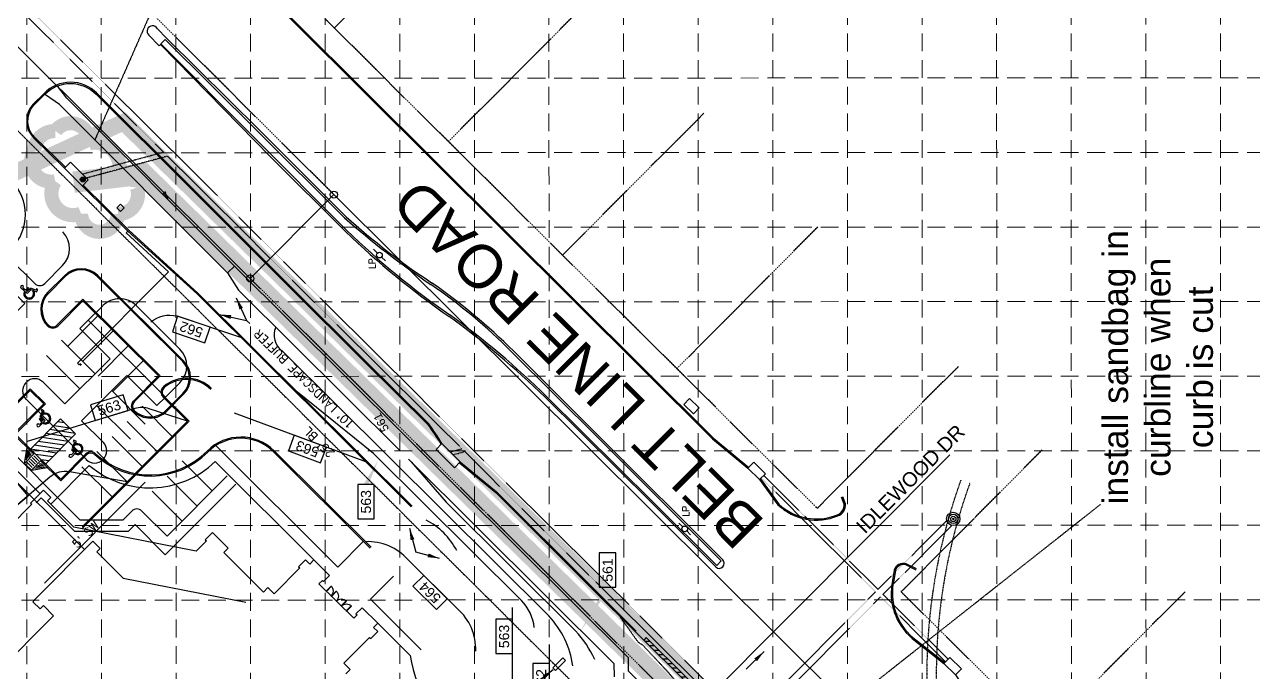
# Model space of a CAD drawing. Extents: x 4104 to 5368, y 3888 to 5908.
# Drawn here: x 4420 to 4938, y 5246 to 5519 of the extents above; entities that cross this region are included whole.
import ezdxf
from ezdxf.enums import TextEntityAlignment as Align

# ---------------------------------------------------------------- set-up
doc = ezdxf.new("R2010")
doc.units = 0
doc.header["$LTSCALE"] = 0.4
doc.header["$MEASUREMENT"] = 0
for name, pattern in [('DASHED', [0.75, 0.5, -0.25]), ('HIDDEN', [0.375, 0.25, -0.125]), ('LGDASH', [1.75, 1.5, -0.25]), ('PHANTOM', [2.5, 1.25, -0.25, 0.25, -0.25, 0.25, -0.25])]:
    doc.linetypes.add(name, pattern=pattern)
doc.layers.get('0').update_dxf_attribs({"linetype": 'CONTINUOUS'})
for name, color, linetype in [('00CON', 2, 'CONTINUOUS'), ('0CON', 7, 'CONTINUOUS'), ('ADJOINERS', 7, 'PHANTOM'), ('BLDG', 3, 'CONTINUOUS'), ('BLINE', 5, 'LGDASH'), ('BORDER', 4, 'CONTINUOUS'), ('BOUNDARY', 1, 'CONTINUOUS'), ('DOOR', 2, 'CONTINUOUS'), ('EC', 35, 'DASHED'), ('ECURB', 5, 'CONTINUOUS'), ('ESEW', 7, 'CONTINUOUS'), ('ESTRM', 7, 'HIDDEN'), ('ESW', 2, 'CONTINUOUS'), ('EUTIL', 2, 'CONTINUOUS'), ('FIGURE', 7, 'CONTINUOUS'), ('FLOW', 7, 'CONTINUOUS'), ('FREEZE', 7, 'CONTINUOUS'), ('GRID', 254, 'HIDDEN'), ('HC', 2, 'CONTINUOUS'), ('LABELS_MISC.', 140, 'CONTINUOUS'), ('LANDSCAPE', 7, 'CONTINUOUS'), ('LEGEND', 7, 'CONTINUOUS'), ('LIMITS OF DISTURBANCE', 1, 'HIDDEN'), ('PC', 35, 'CONTINUOUS'), ('PCURB', 6, 'CONTINUOUS'), ('PHASE2', 5, 'CONTINUOUS'), ('PROW', 6, 'PHANTOM'), ('PSW', 7, 'CONTINUOUS'), ('SAWCUT', 2, 'CONTINUOUS'), ('SIGN', 7, 'CONTINUOUS'), ('SILT FENCE', 200, 'CONTINUOUS'), ('STNAME', 1, 'CONTINUOUS'), ('STRIPE', 2, 'CONTINUOUS')]:
    doc.layers.add(name, color=color, linetype=linetype)
doc.styles.get("Standard").update_dxf_attribs({"font": 'ARIAL.TTF'})
doc.styles.add('TEXT100', font='simplex.shx', dxfattribs={"height": 1.76})
doc.styles.add('TEXT80', font='simplex.shx', dxfattribs={"height": 1.4})
doc.dimstyles.get("Standard").update_dxf_attribs({"dimtxt": 0.18, "dimasz": 0.18, "dimexe": 0.18, "dimexo": 0.0625, "dimgap": 0.09, "dimtad": 0, "dimtih": 1, "dimtoh": 1, "dimdec": 4, "dimzin": 0, "dimdsep": 46, "dimtxsty": 'Standard', "dimcen": 0.09, "dimadec": 0, "dimazin": 0, "dimtfac": 1, "dimtdec": 4, "dimtofl": 0, "dimtmove": 0, "dimatfit": 3, "dimfxl": 0, "dimtolj": 1, "dimtzin": 0, "dimarcsym": 0})

# ---------------------------------------------------------------- blocks, each defined once
blk = doc.blocks.new('HC')
for p, q in [((-1.64, 0.11), (-1.7, 0.95)), ((-1.42, 4.6), (-0.94, -1.46)), ((-0.21, 1.07), (-0.38, 3.48)), ((2.55, 1.07), (-0.21, 1.07)), ((-0.17, 0.27), (2.54, 0.23)), ((-0.04, -0.54), (-0.17, 0.27)), ((2.54, 0.23), (2.55, 1.07)), ((-0.94, -1.46), (2.96, -1.46)), ((3.64, -0.52), (-0.04, -0.54)), ((2.96, -1.46), (4.63, -5.46)), ((3.08, -3.16), (3.58, -4.29)), ((5.13, -4.25), (3.64, -0.52)), ((4.63, -5.46), (6.54, -4.73)), ((6.23, -3.87), (5.13, -4.25)), ((6.54, -4.73), (6.23, -3.87))]:
    blk.add_line(p, q)
for centre, radius, start, end in [((-0.01, -2.54), 3.93, 116.66778, 333.56478), ((0.05, -2.57), 3.14, 121.86466, 347.72696), ((-0.33, 4.55), 1.04, 267.3924, 175.60452)]:
    blk.add_arc(centre, radius, start, end)
blk = doc.blocks.new('pdss02')
at = {"color": 0, "linetype": 'ByBlock'}
for p, q in [((0, 0.5), (0, 0)), ((0, 0), (0.03, 0)), ((0.03, 0.499), (0.03, 0)), ((0.97, 0.499), (0.97, 0)), ((0.97, 0), (1, 0)), ((1, 0.5), (1, 0))]:
    blk.add_line(p, q, dxfattribs=at)
for centre, start, end in [((0, 0), 0, 90), ((1, 0), 90, 180)]:
    blk.add_arc(centre, 0.5, start, end, dxfattribs=at)
blk = doc.blocks.new('pdss01')
at = {"color": 0, "linetype": 'ByBlock'}
for p, q in [((0, 0), (0, 1)), ((0, 0), (0.06, 0)), ((0.06, 0), (0.06, 1))]:
    blk.add_line(p, q, dxfattribs=at)
blk.add_arc((0, 0), 1, 0, 90, dxfattribs=at)

msp = doc.modelspace()

# ---------------------------------------------------------------- hatches: boundary and pattern name
at = {"layer": 'SAWCUT'}
h = msp.add_hatch(dxfattribs=at)
h.set_pattern_fill('ANSI31', color=3, scale=15, angle=45, style=0)
h.set_pattern_definition([(180.0128, (4202.441, 5723.6392), (0.0004185, -1.875), [])])
h.paths.add_polyline_path([(4681.1, 5259.22), (4730.78, 5209.91), (4731.84, 5210.97), (4682.16, 5260.29)])

# ---------------------------------------------------------------- linework, layer by layer
for p, q in [((4427.22, 5355.77), (4426.14, 5353.68)), ((4426.89, 5356.58), (4426.63, 5356.11)), ((4426.63, 5356.11), (4427.22, 5355.77)), ((4426.82, 5353.74), (4427.95, 5356.01)), ((4427.95, 5356.01), (4426.89, 5356.58)), ((4427.53, 5354.45), (4427.83, 5355.1)), ((4425.82, 5349.47), (4428.31, 5352.01)), ((4426.23, 5352.9), (4425.85, 5352.59)), ((4425.85, 5352.59), (4426.91, 5351.36)), ((4426.91, 5351.36), (4425.92, 5350.36)), ((4426.14, 5353.68), (4427.57, 5352.06)), ((4427.26, 5351.69), (4426.23, 5352.9)), ((4428.31, 5352.01), (4426.82, 5353.74)), ((4427.57, 5352.06), (4427.26, 5351.69)), ((4427.89, 5351.1), (4427.54, 5350.75)), ((4440.5, 5343.65), (4440.24, 5343.18)), ((4441.56, 5343.08), (4440.5, 5343.65)), ((4439.43, 5336.54), (4441.93, 5339.08)), ((4439.84, 5339.97), (4439.46, 5339.66)), ((4439.46, 5339.66), (4440.53, 5338.43)), ((4440.53, 5338.43), (4439.53, 5337.43)), ((4440.83, 5342.84), (4439.75, 5340.75)), ((4439.75, 5340.75), (4441.18, 5339.13)), ((4440.87, 5338.76), (4439.84, 5339.97)), ((4440.24, 5343.18), (4440.83, 5342.84)), ((4440.43, 5340.81), (4441.56, 5343.08)), ((4441.93, 5339.08), (4440.43, 5340.81)), ((4441.18, 5339.13), (4440.87, 5338.76)), ((4441.14, 5341.51), (4441.44, 5342.17)), ((4441.5, 5338.17), (4441.15, 5337.82))]:
    msp.add_line(p, q)
for centre, radius, start, end in [((4428.42, 5352.88), 1.84, 252.8117, 118.674), ((4428.43, 5352.84), 2.3, 247.6148, 104.5118), ((4425.42, 5349.98), 0.608, 38.3395, 306.5516), ((4442.04, 5339.95), 1.84, 252.8117, 118.674), ((4442.04, 5339.91), 2.3, 247.6148, 104.5118), ((4439.03, 5337.05), 0.608, 38.3395, 306.5516)]:
    msp.add_arc(centre, radius, start, end)
at = {"layer": '00CON', "color": 7}
for centre, radius in [((4444.27, 5453.81), 0.738), ((4444.27, 5453.81), 0.422), ((4444.27, 5453.81), 0.105), ((4811.76, 5310.42), 1.97), ((4811.76, 5310.42), 1.12)]:
    msp.add_circle(centre, radius, dxfattribs=at)
at = {"layer": '00CON'}
msp.add_circle((4811.76, 5310.42), 0.281, dxfattribs=at)
at = {"layer": '0CON'}
msp.add_circle((4444.27, 5453.81), 1.05, dxfattribs=at)
at = {"layer": '0CON', "color": 7}
msp.add_circle((4811.76, 5310.42), 2.81, dxfattribs=at)
at = {"layer": 'ADJOINERS', "color": 253}
for p, q in [((4239.12, 5828.28), (4585.57, 5482.82)), ((4202.42, 5794.27), (4550.26, 5447.41)), ((4550.42, 5517.78), (4610.04, 5577.72)), ((4598.62, 5469.83), (4658.25, 5529.76)), ((4585.57, 5482.82), (4754.31, 5314.94)), ((4646.83, 5421.87), (4706.45, 5481.8)), ((4695.04, 5373.91), (4754.66, 5433.84)), ((4754.31, 5314.94), (4813.94, 5374.87)), ((4789.76, 5279.68), (4849.38, 5339.61)), ((4789.76, 5279.68), (5154.38, 4916.95)), ((4850.02, 5219.73), (4909.64, 5279.66))]:
    msp.add_line(p, q, dxfattribs=at)
at = {"layer": 'BLDG', "color": 7}
msp.add_line((4384.15, 5362.91), (4426.22, 5321.07), dxfattribs=at)
msp.add_lwpolyline([(4555.28, 5244.97), (4557.13, 5246.83), (4554.53, 5249.42), (4565.37, 5260.31), (4565.84, 5259.84), (4568.78, 5262.8), (4567.01, 5264.56), (4568.77, 5266.33), (4562.16, 5272.92), (4559.57, 5270.32), (4560.04, 5269.85), (4558.63, 5268.43), (4543.98, 5283), (4545.39, 5284.42), (4545.86, 5283.95), (4548.45, 5286.55), (4541.83, 5293.13), (4540.07, 5291.36), (4538.3, 5293.13), (4535.36, 5290.17), (4535.83, 5289.7), (4524.99, 5278.8), (4522.39, 5281.39), (4520.54, 5279.53), (4503.76, 5296.22), (4505.61, 5298.08), (4499, 5304.66), (4495.97, 5301.62), (4496.44, 5301.15), (4492.14, 5296.82), (4440.44, 5306.97), (4429.31, 5318.04), (4430.72, 5319.45), (4427.65, 5322.51), (4422.24, 5317.07), (4422.72, 5316.6), (4404.14, 5297.94)], dxfattribs=at)
at = {"layer": 'BLINE', "color": 252}
msp.add_line((4202.45, 5687.63), (4947, 4946.93), dxfattribs=at)
at = {"layer": 'BORDER', "color": 7}
for p, q in [((4381.69, 5360.43), (4445.02, 5297.43)), ((4424.56, 5276.87), (4448.54, 5300.97)), ((4448.54, 5300.97), (4451.62, 5297.91)), ((4451.62, 5297.91), (4450.21, 5296.5)), ((4450.21, 5296.5), (4461.33, 5285.43)), ((4461.33, 5285.43), (4513.03, 5275.28)), ((4423.15, 5275.45), (4424.56, 5276.87)), ((4426.23, 5272.39), (4423.15, 5275.45)), ((4427.64, 5273.81), (4426.23, 5272.39)), ((4431.94, 5269.53), (4427.64, 5273.81)), ((4389.55, 5226.93), (4431.94, 5269.53))]:
    msp.add_line(p, q, dxfattribs=at)
at = {"layer": 'BOUNDARY', "color": 7}
for p, q in [((4202.44, 5723.64), (4514.96, 5412.01)), ((4514.96, 5412.01), (4550.26, 5447.41)), ((4550.26, 5447.41), (5000, 5000))]:
    msp.add_line(p, q, dxfattribs=at)
for centre in [(4550.26, 5447.41), (4514.96, 5412.01)]:
    msp.add_circle(centre, 1.5, dxfattribs=at)
at = {"layer": 'EC', "color": 35, "elevation": 562}
msp.add_lwpolyline([(4478.04, 5448.07), (4480.16, 5445.82), (4478.88, 5448.94)], dxfattribs=at)
at = {"layer": 'EC', "color": 35, "elevation": 560, "flags": 128}
msp.add_lwpolyline([(4671.1, 5269.02), (4678.64, 5258.46), (4678.76, 5258.32), (4680.58, 5257.2), (4690.84, 5246.24), (4714.96, 5218.29), (4721.54, 5211.47), (4723.99, 5209.17), (4727.27, 5197.81), (4729.83, 5191.97), (4740.34, 5183.49), (4742.17, 5181.21), (4743.93, 5179.57), (4749.69, 5175.49), (4754.34, 5172.19), (4756.91, 5170.43)], dxfattribs=at)
at = {"layer": 'ECURB', "color": 7}
for p, q in [((4476.53, 5510.3), (4472.1, 5514.81)), ((4475.75, 5517.5), (4479.61, 5513.58)), ((4477.05, 5510.87), (4476.53, 5510.3)), ((4476.53, 5510.3), (4476.53, 5510.3)), ((4523.67, 5463.29), (4477.05, 5510.87)), ((4555.76, 5432.25), (4477.17, 5511.19)), ((4479.07, 5513.01), (4518.07, 5474.24)), ((4479.61, 5513.58), (4518.83, 5474.63)), ((4423.13, 5485.45), (4427.9, 5490.21)), ((4450.21, 5490.25), (4489.72, 5450.87)), ((4518.07, 5474.24), (4554.76, 5437.55)), ((4518.83, 5474.63), (4555.45, 5438.1)), ((4423.92, 5470.95), (4423.92, 5470.95)), ((4423.92, 5470.95), (4435.99, 5459.2)), ((4423.92, 5470.95), (4423.92, 5470.95)), ((4423.92, 5470.95), (4423.92, 5470.95)), ((4555.22, 5431.78), (4523.67, 5463.29)), ((4435.99, 5459.2), (4463.31, 5432.03)), ((4444.46, 5451.48), (4463.65, 5432.4)), ((4489.72, 5450.87), (4531.91, 5408.63)), ((4531.91, 5408.63), (4563.73, 5376.93)), ((4591.25, 5409.4), (4591.25, 5409.4)), ((4591.54, 5410.2), (4591.54, 5410.2)), ((4598.89, 5395.92), (4598.89, 5395.92)), ((4599.26, 5396.63), (4599.26, 5396.63)), ((4625.31, 5381.05), (4662.01, 5344.48)), ((4626.04, 5381.42), (4662.55, 5344.93)), ((4563.73, 5376.93), (4590.31, 5350.59)), ((4684.61, 5317.02), (4639.46, 5361.79)), ((4685.1, 5317.49), (4640.02, 5362.16)), ((4662.01, 5344.48), (4713.8, 5292.72)), ((4662.55, 5344.93), (4714.41, 5293.15)), ((4595.84, 5342.31), (4596.31, 5341.82)), ((4596.31, 5341.82), (4603.67, 5334.44)), ((4603.67, 5334.44), (4618.93, 5321.89)), ((4618.93, 5321.89), (4658.5, 5282.42)), ((4711.45, 5290.11), (4684.61, 5317.02)), ((4711.94, 5290.7), (4685.1, 5317.49)), ((4711.94, 5290.7), (4711.94, 5290.7)), ((4658.5, 5282.42), (4677.92, 5263.06))]:
    msp.add_line(p, q, dxfattribs=at)
for points in [[(4504.44, 5549.21), (4710.17, 5344.19), (4725.05, 5331.84), (4729.97, 5327.06), (4737.75, 5316.33, 0.294814), (4763.01, 5311.7, 0.348828), (4766.2, 5316.78), (4765.1, 5319.79)], [(4730.32, 5327.41), (4730.35, 5327.39), (4738.13, 5316.67), (4738.13, 5316.67, 0.294421), (4762.83, 5312.16), (4762.83, 5312.16), (4762.83, 5312.16, 0.345868), (4765.71, 5316.67), (4765.71, 5316.67), (4764.63, 5319.62)], [(4796.3, 5289.28), (4791.94, 5291.43, 0.437028), (4786.82, 5288.72), (4786.13, 5284.46, 0.279051), (4794.41, 5259.95), (4807.83, 5249.33), (4812.7, 5244.56), (4817.77, 5236.75)], [(4796.07, 5288.83), (4791.75, 5290.97, 0.432462), (4787.31, 5288.61), (4787.31, 5288.61), (4786.62, 5284.37), (4786.62, 5284.37, 0.279119), (4794.72, 5260.34), (4794.72, 5260.34), (4808.16, 5249.71), (4808.18, 5249.69)]]:
    msp.add_lwpolyline(points, format="xyb", dxfattribs=at)
for points in [[(4504.79, 5549.56), (4710.5, 5344.56), (4725.38, 5332.21), (4725.42, 5332.17)], [(4697.97, 5358.74), (4700.4, 5361.29), (4704.42, 5357.38), (4702.07, 5354.86), (4697.97, 5358.74)]]:
    msp.add_lwpolyline(points, dxfattribs=at)
at = {"layer": 'ECURB', "color": 7, "flags": 128}
msp.add_lwpolyline([(4479.08, 5512.99), (4477.17, 5511.19)], dxfattribs=at)
for points in [[(4424.26, 5471.32, -0.408876), (4423.49, 5485.11), (4428.26, 5489.86, -0.417877), (4449.85, 5489.89), (4489.37, 5450.52), (4531.56, 5408.27), (4563.38, 5376.58), (4589.93, 5350.26, -0.022969), (4595.44, 5342), (4595.5, 5341.94)], [(4424.27, 5471.31), (4436.34, 5459.55), (4436.89, 5459.01, -0.230625)], [(4603.21, 5334.19), (4603.33, 5334.07), (4618.59, 5321.52), (4658.14, 5282.07), (4699.81, 5240.54), (4734.02, 5206.7, -0.060248), (4739.17, 5198.59), (4739.23, 5198.53)]]:
    msp.add_lwpolyline(points, format="xyb", dxfattribs=at)
at = {"layer": 'ECURB', "color": 5, "flags": 128}
for points in [[(4436.54, 5458.66), (4439.04, 5461.19), (4446.55, 5453.69), (4444.12, 5451.12)], [(4595.84, 5342.31), (4593.42, 5339.74), (4601.13, 5331.97), (4603.56, 5334.56)]]:
    msp.add_lwpolyline(points, dxfattribs=at)
at = {"layer": 'ECURB', "color": 7}
msp.add_lwpolyline([(4461.68, 5441.88), (4460.15, 5443.4), (4458.63, 5441.87), (4460.16, 5440.35)], close=True, dxfattribs=at)
at = {"layer": 'ECURB', "color": 5}
for points in [[(4729.97, 5327.06), (4732.46, 5329.52), (4727.52, 5334.36), (4725.09, 5331.84)], [(4812.7, 5244.56), (4815.19, 5247.02), (4810.26, 5251.85), (4807.83, 5249.33)]]:
    msp.add_lwpolyline(points, dxfattribs=at)
at = {"layer": 'ECURB', "color": 7}
for centre, radius, start, end in [((4473.71, 5516.46), 2.29, 26.9011, 225.7536), ((4439.07, 5479.21), 15.68, 44.7472, 135.4481), ((4430.9, 5478.6), 10.35, 138.6163, 227.6636), ((4797.77, 5714.89), 368.74, 228.7747, 235.9395), ((4756.69, 5661.11), 300.39, 227.9367, 236.6461), ((4795.63, 5680.77), 345.4, 226.016, 235.3523), ((4808.97, 5696.26), 366.52, 226.1868, 235.0286), ((4454.68, 5210.69), 241.12, 44.9555, 55.5005), ((4438.9, 5192.09), 266.21, 45.3336, 55.0148), ((4380.99, 5095.74), 370.94, 45.8274, 54.0238), ((4392.05, 5110.16), 353.55, 45.462, 54.1211), ((4502.83, 5286.17), 108.64, 31.1114, 36.3658), ((4712.92, 5291.64), 2.12, 226.1282, 45.329)]:
    msp.add_arc(centre, radius, start, end, dxfattribs=at)
at = {"layer": 'ESEW', "color": 7}
msp.add_line((4810.27, 5337.55), (4697.9, 5224.6), dxfattribs=at)
at = {"layer": 'ESTRM', "color": 5}
for p, q in [((4410.43, 5532.92), (4478.41, 5465.29)), ((4415.28, 5532.32), (4724.44, 5224.76)), ((4478.41, 5465.29), (4444.21, 5456.03)), ((4480.05, 5463.66), (4445.84, 5454.4)), ((4480.05, 5463.66), (4604.28, 5340.07)), ((4599.38, 5338.74), (4604.28, 5340.07)), ((4600.6, 5337.52), (4605.51, 5338.85)), ((4605.51, 5338.85), (4722.32, 5222.64)), ((4780.02, 5280.63), (4731.74, 5328.82)), ((4778.96, 5279.57), (4730.68, 5327.76)), ((4780.02, 5280.63), (4809.02, 5309.79)), ((4782.14, 5278.51), (4811.15, 5307.67)), ((4715.99, 5212.01), (4781.08, 5277.45)), ((4724.44, 5224.76), (4778.96, 5279.57)), ((4808.52, 5250.06), (4781.08, 5277.45)), ((4809.58, 5251.12), (4782.14, 5278.51))]:
    msp.add_line(p, q, dxfattribs=at)
for radius, end in [(241.93, 185.683), (237.93, 225.1587)]:
    msp.add_arc((5042.51, 5244.66), radius, 160.1561, end, dxfattribs=at)
at = {"layer": 'ESW', "color": 7, "linetype": 'DASHED'}
msp.add_line((4508.55, 5605.43), (4449.44, 5470.76), dxfattribs=at)
at = {"layer": 'ESW', "color": 7, "flags": 128}
msp.add_lwpolyline([(4505.39, 5414.42), (4505.39, 5414.42), (4434.44, 5485.55), (4428.46, 5489.62)], dxfattribs=at)
at = {"layer": 'ESW', "color": 7}
msp.add_lwpolyline([(4505.39, 5414.42), (4508.36, 5417.18), (4437.5, 5488.11), (4433.79, 5493.15)], dxfattribs=at)
at = {"layer": 'EUTIL', "color": 7}
for p, q in [((4568.66, 5422.72), (4567.04, 5424.35)), ((4571.99, 5419.4), (4570.36, 5421.03)), ((4697.55, 5307.07), (4695.92, 5308.69)), ((4700.87, 5303.75), (4699.25, 5305.37))]:
    msp.add_line(p, q, dxfattribs=at)
for centre in [(4569.51, 5421.88), (4698.4, 5306.22)]:
    msp.add_circle(centre, 1.2, dxfattribs=at)
at = {"layer": 'FIGURE', "flags": 128}
msp.add_lwpolyline([(4713.8, 5292.72), (4711.94, 5290.7)], dxfattribs=at)
at = {"layer": 'FREEZE'}
for p, q in [((4478.15, 5361.87), (4488.4, 5351.67)), ((4478.5, 5362.22), (4489.11, 5351.68)), ((4469.29, 5357.99), (4482.05, 5345.29)), ((4443.97, 5306.3), (4489.11, 5351.68)), ((4443.97, 5307.01), (4488.4, 5351.67)), ((4462.94, 5351.61), (4475.71, 5338.91)), ((4456.6, 5345.23), (4469.36, 5332.53)), ((4450.25, 5338.85), (4463.01, 5326.15)), ((4443.9, 5332.47), (4456.66, 5319.77)), ((4428.06, 5283.22), (4470.62, 5326))]:
    msp.add_line(p, q, dxfattribs=at)
for centre, radius, start, end in [((4488.04, 5354.85), 15, 45.1487, 130.3685), ((4480.27, 5364), 3, 130.3685, 225.1487), ((4480.27, 5364), 2.5, 130.3685, 225.1487), ((4488.04, 5354.85), 14.5, 45.1487, 130.3685)]:
    msp.add_arc(centre, radius, start, end, dxfattribs=at)
at = {"layer": 'GRID', "color": 252, "linetype": 'HIDDEN', "lineweight": 0, "ltscale": 75}
for p, q in [((4420.92, 3921.62), (4420.49, 5874.62)), ((4452.42, 3921.63), (4451.99, 5874.63)), ((4483.92, 3921.64), (4483.49, 5874.64)), ((4515.42, 3921.65), (4514.99, 5874.65)), ((4546.92, 3921.65), (4546.49, 5874.65)), ((4578.42, 3921.66), (4577.99, 5874.66)), ((4609.92, 3921.67), (4609.49, 5874.67)), ((4641.42, 3921.67), (4640.99, 5874.67)), ((4672.92, 3921.68), (4672.49, 5874.68)), ((4704.42, 3921.69), (4703.99, 5874.69)), ((4735.92, 3921.69), (4735.49, 5874.69)), ((4767.42, 3921.7), (4766.99, 5874.7)), ((4798.92, 3921.71), (4798.49, 5874.71)), ((4830.42, 3921.72), (4829.99, 5874.72)), ((4861.92, 3921.72), (4861.49, 5874.72)), ((4893.42, 3921.73), (4892.99, 5874.73)), ((4924.92, 3921.74), (4924.49, 5874.74)), ((4137.07, 5496.56), (5239.71, 5496.81)), ((4137.08, 5465.06), (5239.72, 5465.31)), ((4137.08, 5433.56), (5239.72, 5433.81)), ((4137.09, 5402.06), (5239.73, 5402.31)), ((4137.1, 5370.56), (5239.74, 5370.81)), ((4137.11, 5339.06), (5239.74, 5339.31)), ((4137.11, 5307.56), (5239.75, 5307.81)), ((4137.12, 5276.06), (5239.76, 5276.31))]:
    msp.add_line(p, q, dxfattribs=at)
at = {"layer": 'HC', "color": 252}
for p, q in [((4422.16, 5339.91), (4434.86, 5352.67)), ((4438.78, 5348.77), (4431.99, 5349.79)), ((4436.53, 5351), (4433.63, 5351.44)), ((4434.86, 5352.67), (4441.24, 5346.33)), ((4438.11, 5343.18), (4427.06, 5344.84)), ((4441.24, 5346.33), (4428.54, 5333.56)), ((4439.75, 5344.83), (4428.7, 5346.49)), ((4441.02, 5346.54), (4430.35, 5348.14)), ((4419.7, 5333.9), (4420.74, 5340.62)), ((4420.43, 5335.34), (4421.09, 5339.57)), ((4421.1, 5340.97), (4420.74, 5340.62)), ((4421.03, 5335.94), (4421.53, 5339.13)), ((4421.63, 5336.54), (4421.96, 5338.7)), ((4428.54, 5333.56), (4422.16, 5339.91)), ((4433.19, 5338.23), (4422.19, 5339.88)), ((4434.83, 5339.88), (4423.78, 5341.54)), ((4436.47, 5341.53), (4425.42, 5343.19)), ((4423.93, 5338.15), (4419.7, 5333.9)), ((4419.7, 5333.9), (4422.54, 5331.07)), ((4420.76, 5334.25), (4422.89, 5332.14)), ((4421.47, 5334.96), (4423.59, 5332.84)), ((4422.17, 5335.67), (4424.3, 5333.55)), ((4422.23, 5337.15), (4422.4, 5338.26)), ((4426.77, 5335.33), (4422.54, 5331.07)), ((4422.88, 5336.38), (4425, 5334.26)), ((4431.54, 5336.58), (4424.43, 5337.65)), ((4425.18, 5333.02), (4427.33, 5333.36)), ((4425.77, 5333.62), (4426.89, 5333.8)), ((4429.9, 5334.93), (4426.68, 5335.42)), ((4422.54, 5331.07), (4429.25, 5332.15)), ((4423.98, 5331.81), (4428.2, 5332.49)), ((4424.58, 5332.41), (4427.76, 5332.93)), ((4429.6, 5332.51), (4429.25, 5332.15))]:
    msp.add_line(p, q, dxfattribs=at)
at = {"layer": 'LEGEND', "color": 170, "ltscale": 100, "const_width": 5.97}
msp.add_lwpolyline([(4446.94, 5469.1, 0.520567), (4446.94, 5469.1, 0.765195), (4432.72, 5474.27, 0.417879), (4423.76, 5465.94, 0.6649), (4432.63, 5453.09, 0.744833), (4443.51, 5439.41, 0.975642), (4459.1, 5439.2, 0.520567), (4467.08, 5450.42, 0.520567), (4459.63, 5457.01, 0.540264), (4446.94, 5469.1)], format="xyb", close=True, dxfattribs=at)
at = {"layer": 'LIMITS OF DISTURBANCE', "color": 7, "linetype": 'DASHED'}
msp.add_line((4873.94, 5316.56), (4741.21, 5211.77), dxfattribs=at)
at = {"layer": 'LIMITS OF DISTURBANCE', "color": 1, "linetype": 'DASHED', "ltscale": 150, "const_width": 7}
msp.add_lwpolyline([(4486.63, 4292.33), (4486.27, 4138.12), (4510.85, 4138.36), (4858.8, 4142.92), (4857.19, 4267.32), (4935.33, 4267.17), (4935.33, 4298.98), (4845.33, 4299.77), (4844.96, 4402.62), (4856.59, 4415.29), (4642.8, 4631.28), (4977.39, 4972.12), (4461.46, 5478.06), (4408.44, 5453.39), (4400.98, 5414.29), (4393.81, 5382.15), (4357.89, 5343.95), (4308.39, 5343.98), (4249.06, 5285.71), (4333.89, 5203.27), (4193, 5203.18), (4193.76, 4829.67), (4475.02, 4830.75)], dxfattribs=at)
at = {"layer": 'PC', "color": 35}
for p, q in [((4528.44, 5381.39), (4640.96, 5269.45)), ((4566.99, 5338.1), (4534.84, 5364.01)), ((4563.72, 5334.57), (4508.36, 5355.09)), ((4566.99, 5338.1), (4629.41, 5276)), ((4582.85, 5334.59), (4597.61, 5317.51)), ((4597.61, 5317.51), (4652.33, 5263.07)), ((4581.57, 5293.14), (4602.4, 5272.41)), ((4625.64, 5239.13), (4625.63, 5272.99)), ((4641.29, 5223.56), (4641.28, 5257.42))]:
    msp.add_line(p, q, dxfattribs=at)
for points in [[(4472.99, 5393.7), (4472.99, 5393.7, -0.23053), (4483.93, 5396.16), (4510.87, 5387.15)], [(4488.4, 5351.67), (4472.31, 5356.99, 0.154977), (4466.25, 5357.06), (4420.71, 5343.18)], [(4463.01, 5326.15), (4438.58, 5330.34, 0.22218), (4430.41, 5328.1), (4400.28, 5302.47, 0.222059), (4396.76, 5294.78), (4397.01, 5264.16)]]:
    msp.add_lwpolyline(points, format="xyb", dxfattribs=at)
for points in [[(4498.05, 5391.44), (4484.3, 5396.04), (4482.08, 5389.4), (4495.83, 5384.8)], [(4449.5, 5351.96), (4463.37, 5356.18), (4461.33, 5362.88), (4447.46, 5358.65)], [(4547.09, 5340.74), (4533.49, 5345.78), (4531.06, 5339.21), (4544.66, 5334.17)], [(4410.12, 5310.84), (4421.17, 5320.24), (4416.63, 5325.57), (4405.59, 5316.17)], [(4567.32, 5310.4), (4567.31, 5324.9), (4560.31, 5324.9), (4560.32, 5310.4)], [(4669.32, 5281.57), (4669.31, 5296.07), (4662.31, 5296.06), (4662.32, 5281.56)], [(4598.1, 5276.69), (4588.17, 5286.56), (4583.59, 5281.96), (4593.52, 5272.08)], [(4625.63, 5253.51), (4625.63, 5268.01), (4618.63, 5268.01), (4618.63, 5253.51)], [(4641.29, 5234.8), (4641.28, 5249.3), (4634.28, 5249.3), (4634.29, 5234.8)]]:
    msp.add_lwpolyline(points, close=True, dxfattribs=at)
for centre, radius, start, end in [((4533.44, 5388.16), 8.42, 156.9919, 233.5625), ((4575.18, 5282.91), 30.44, 27.74, 62.5574), ((4564.71, 5278.47), 22.34, 41.023, 92.7145), ((4587.82, 5255.48), 22.34, 357.5829, 49.2744), ((4615.31, 5262.26), 19.69, 6.5309, 44.2887), ((4613.44, 5243.15), 38.06, 7.7744, 43.7048), ((4619.7, 5232.55), 44.68, 24.4283, 43.0917)]:
    msp.add_arc(centre, radius, start, end, dxfattribs=at)
for points in [[(4562.78, 5324.9), (4569.07, 5335.38), (4562.78, 5324.9), (4564.87, 5324.9)], [(4664.79, 5281.56), (4653.19, 5261), (4664.79, 5281.56), (4666.88, 5281.56)]]:
    msp.add_solid(points, dxfattribs=at)
at = {"layer": 'PCURB', "color": 7}
for p, q in [((4492.48, 5405.45), (4463.32, 5432.03)), ((4492.82, 5405.81), (4463.65, 5432.4)), ((4429.41, 5406.05), (4436.51, 5413.17)), ((4429.77, 5405.69), (4436.86, 5412.82)), ((4450.29, 5412.86), (4486.45, 5376.89)), ((4450.65, 5413.21), (4486.8, 5377.24)), ((4433.34, 5392.27), (4444.27, 5403.26)), ((4433.69, 5391.91), (4444.27, 5402.55)), ((4444.27, 5403.26), (4476.88, 5370.81)), ((4444.27, 5402.55), (4476.17, 5370.81)), ((4492.48, 5405.45), (4582.9, 5315.5)), ((4492.82, 5405.81), (4583.25, 5315.85)), ((4465.6, 5360.18), (4476.17, 5370.81)), ((4465.95, 5359.82), (4476.88, 5370.81)), ((4409.4, 5352.61), (4422.09, 5365.37)), ((4409.4, 5351.9), (4422.1, 5364.66)), ((4422.09, 5365.37), (4428.48, 5359.02)), ((4422.1, 5364.66), (4427.77, 5359.02)), ((4479.39, 5356.32), (4486.49, 5363.45)), ((4479.75, 5355.97), (4486.84, 5363.1)), ((4415.07, 5346.26), (4427.77, 5359.02)), ((4415.78, 5346.26), (4428.48, 5359.02)), ((4415.07, 5346.26), (4423.58, 5337.79)), ((4415.78, 5346.26), (4423.93, 5338.15)), ((4496.76, 5339.04), (4496.8, 5339.08)), ((4497.12, 5338.69), (4497.16, 5338.73)), ((4524.73, 5338.8), (4565.62, 5298.13)), ((4525.09, 5339.16), (4565.97, 5298.49)), ((4423.58, 5337.09), (4425.71, 5334.97)), ((4426.42, 5334.97), (4434.92, 5326.51)), ((4426.77, 5335.33), (4434.92, 5327.22)), ((4434.92, 5327.22), (4445.52, 5337.87)), ((4434.92, 5326.51), (4445.88, 5337.52))]:
    msp.add_line(p, q, dxfattribs=at)
for centre, radius, start, end in [((4400.08, 5438.95), 20, 315.1487, 45.3321), ((4443.59, 5406.12), 10, 45.1487, 135.1487), ((4443.59, 5406.12), 9.5, 45.1487, 135.1487), ((4436.5, 5398.99), 10, 135.1487, 225.1487), ((4436.5, 5398.99), 9.5, 135.1487, 225.1487), ((4431.57, 5394.03), 3, 225.1487, 315.1487), ((4431.57, 5394.03), 2.5, 225.1487, 315.1487), ((4479.75, 5370.15), 9.5, 315.1487, 45.1487), ((4479.75, 5370.15), 10, 315.1487, 45.1487), ((4467.72, 5358.06), 3, 135.1487, 225.1487), ((4467.72, 5358.06), 2.5, 135.1487, 225.1487), ((4472.66, 5363.02), 10, 225.1487, 315.1487), ((4472.66, 5363.02), 9.5, 225.1487, 315.1487), ((4510.98, 5324.98), 20, 45.1487, 135.1487), ((4510.98, 5324.98), 19.5, 45.1487, 135.1487), ((4447.65, 5335.76), 3, 47.4722, 135.1487), ((4472.66, 5363.02), 34.5, 227.4722, 315.1487), ((4472.66, 5363.02), 34, 227.4722, 315.1487), ((4447.65, 5335.76), 2.5, 47.4722, 135.1487)]:
    msp.add_arc(centre, radius, start, end, dxfattribs=at)
at = {"layer": 'PHASE2', "color": 7}
for p, q in [((4423.96, 5409.9), (4413.3, 5420.46)), ((4435.75, 5417.45), (4428.2, 5409.9)), ((4406.99, 5414.15), (4419.72, 5401.42)), ((4419.72, 5401.42), (4413.35, 5395.05)), ((4452.75, 5400.51), (4446.59, 5394.35)), ((4466.89, 5400.51), (4485.28, 5382.12)), ((4443.05, 5390.81), (4446.59, 5394.35)), ((4455.78, 5378.08), (4443.05, 5390.81)), ((4479.11, 5361.82), (4446.59, 5394.35)), ((4435.2, 5385.93), (4449.34, 5371.79)), ((4428.91, 5379.5), (4443.05, 5365.35)), ((4436.69, 5358.99), (4455.78, 5378.08)), ((4443.76, 5351.92), (4462.85, 5371.01)), ((4462.85, 5371.01), (4475.58, 5358.28)), ((4436.69, 5358.99), (4427.5, 5368.18)), ((4456.49, 5364.65), (4470.63, 5350.5)), ((4485.28, 5367.98), (4479.11, 5361.82)), ((4420.34, 5361.02), (4445.79, 5335.57)), ((4475.58, 5358.28), (4479.11, 5361.82)), ((4394.87, 5358.2), (4442.97, 5310.1)), ((4450.19, 5358.21), (4464.34, 5344.07)), ((4443.76, 5351.92), (4452.95, 5342.73)), ((4486.18, 5334.95), (4498.91, 5322.22)), ((4479.82, 5303.13), (4505.28, 5328.59)), ((4479.89, 5328.51), (4492.55, 5315.86)), ((4508.81, 5325.05), (4479.03, 5295.26)), ((4426.7, 5319.3), (4424.58, 5317.18)), ((4440.9, 5305.1), (4426.7, 5319.3)), ((4473.53, 5322.15), (4486.18, 5309.49)), ((4461.34, 5310.1), (4464.97, 5313.74)), ((4469.21, 5313.74), (4479.82, 5303.13)), ((4442.97, 5310.1), (4461.34, 5310.1)), ((4466.3, 5307.99), (4463.41, 5305.1)), ((4479.03, 5295.26), (4466.3, 5307.99)), ((4463.41, 5305.1), (4440.9, 5305.1))]:
    msp.add_line(p, q, dxfattribs=at)
for centre, radius, start, end in [((4428.55, 5424.57), 10.13, 315.2988, 44.3869), ((4426.08, 5412.02), 3, 224.9999, 314.9999), ((4459.82, 5393.44), 10, 44.9999, 134.9999), ((4478.21, 5375.05), 10, 314.9999, 44.9999), ((4423.96, 5364.65), 5, 44.9999, 134.9999), ((4423.8, 5364.49), 5, 135.3101, 225.3101), ((4449.42, 5339.19), 5, 314.9999, 44.9999), ((4449.26, 5339.04), 5, 224.6896, 314.6896), ((4467.09, 5311.61), 3, 44.9999, 134.9999)]:
    msp.add_arc(centre, radius, start, end, dxfattribs=at)
at = {"layer": 'PROW', "color": 7}
msp.add_line((4514.96, 5412.01), (4964.67, 4964.62), dxfattribs=at)
at = {"layer": 'PSW', "color": 7}
for p, q in [((4508.34, 5417.17), (4674.51, 5251.86)), ((4510.02, 5407.04), (4578.2, 5339.21)), ((4500.43, 5341.38), (4551.98, 5290.1)), ((4500.12, 5334.63), (4541.83, 5293.13)), ((4581.75, 5335.69), (4668.52, 5249.36)), ((4430.73, 5316.62), (4447.01, 5332.99)), ((4551.98, 5290.1), (4562.78, 5300.95)), ((4565.68, 5276.46), (4575.38, 5286.2)), ((4565.68, 5276.46), (4587.14, 5255.11)), ((4568.77, 5266.33), (4582.49, 5252.69)), ((4674.51, 5251.86), (4674.53, 5246.21)), ((4668.52, 5249.36), (4668.53, 5243.71)), ((4674.53, 5246.21), (4681.39, 5239.38))]:
    msp.add_line(p, q, dxfattribs=at)
at = {"layer": 'PSW'}
msp.add_line((4505.42, 5414.44), (4510.02, 5407.04), dxfattribs=at)
at = {"layer": 'PSW', "color": 7}
for centre, radius, start, end in [((4472.66, 5363.02), 39.5, 229.5045, 314.0447), ((4660.68, 5267.03), 79.5, 190.3927, 225.1487)]:
    msp.add_arc(centre, radius, start, end, dxfattribs=at)
at = {"layer": 'SAWCUT', "color": 3}
for p, q in [((4463.31, 5432.03), (4462.63, 5431.3)), ((4480.39, 5414.79), (4462.63, 5431.3)), ((4480.39, 5414.79), (4442.05, 5376.25)), ((4442.76, 5375.55), (4442.05, 5376.25)), ((4443.31, 5376.1), (4442.76, 5375.54)), ((4443.66, 5375.74), (4443.12, 5375.19))]:
    msp.add_line(p, q, dxfattribs=at)
msp.add_lwpolyline([(4681.1, 5259.22), (4730.78, 5209.91), (4731.84, 5210.97), (4682.16, 5260.29)], close=True, dxfattribs=at)
at = {"layer": 'SIGN'}
for p, q in [((4642.74, 5247.47), (4646.98, 5251.71)), ((4643.81, 5246.41), (4648.04, 5250.66)), ((4648.04, 5250.66), (4646.98, 5251.71)), ((4643.81, 5246.41), (4642.74, 5247.47))]:
    msp.add_line(p, q, dxfattribs=at)
at = {"layer": 'SILT FENCE', "color": 200, "linetype": 'Continuous', "const_width": 9}
msp.add_lwpolyline([(4932.33, 5001.95), (4469.72, 5456.12), (4440.36, 5452.67)], dxfattribs=at)
at = {"layer": 'STRIPE', "color": 252}
for p, q in [((4437.96, 5383.44), (4450.65, 5396.2)), ((4444.34, 5377.09), (4457.03, 5389.85)), ((4450.72, 5370.75), (4463.41, 5383.51)), ((4457.1, 5364.4), (4469.79, 5377.16))]:
    msp.add_line(p, q, dxfattribs=at)

# ---------------------------------------------------------------- block references
at = {"layer": 'DOOR', "color": 7, "zscale": 0.08333333333333333, "rotation": 315.1487147389425}
for name, p, xscale, yscale in [('pdss01', (4547.05, 5279.95), 3.000000000000075, 3), ('pdss02', (4553.43, 5273.6), -6, 6), ('pdss01', (4555.56, 5271.49), -3.000000000000075, 3)]:
    msp.add_blockref(name, p, dxfattribs=dict(at, xscale=xscale, yscale=yscale))
at = {"layer": 'PHASE2', "color": 7, "linetype": 'Continuous', "xscale": 0.5858841592220497, "yscale": 0.5858841592216536, "zscale": 0.5858841592217091, "rotation": 44.70846520351249}
msp.add_blockref('HC', (4420.59, 5406.68), dxfattribs=at)

# ---------------------------------------------------------------- texts
at = {"insert": (4874.81, 5374.48), "char_height": 10.7412, "width": 118.1907, "attachment_point": 2, "rotation": 90.0128}
msp.add_mtext('install sandbag in curbline when curb is cut', dxfattribs=at)
at = {"layer": 'BLINE', "color": 252, "style": 'TEXT100'}
msp.add_text("25' BL", height=3.52, rotation=135.1488, dxfattribs=at).set_placement((4545.26, 5343.99), align=Align.CENTER)
at = {"layer": 'EC', "color": 35}
msp.add_text('561', height=3.52, rotation=118.1662, dxfattribs=at).set_placement((4570.2, 5351.16, 561), align=Align.MIDDLE_CENTER)
at = {"layer": 'EUTIL', "color": 7, "style": 'TEXT80'}
for p in [(4567.81, 5416), (4700.28, 5311.38)]:
    msp.add_text('LP', height=2.8, rotation=90.0128, dxfattribs=at).set_placement(p)
at = {"layer": 'FREEZE', "style": 'TEXT100'}
msp.add_text("5' SW", height=3.52, rotation=45.1487, dxfattribs=at).set_placement((4441.93, 5297.77))
at = {"layer": 'LABELS_MISC.', "insert": (4873.28, 5291.43), "char_height": 8, "attachment_point": 4, "rotation": 0.0001}
msp.add_mtext('\\A1;', dxfattribs=at)
at = {"layer": 'LANDSCAPE', "color": 7, "style": 'TEXT100'}
msp.add_text("10' LANDSCAPE BUFFER", height=3.52, rotation=135.1488, dxfattribs=at).set_placement((4538.87, 5370.72), align=Align.CENTER)
at = {"layer": 'PC', "color": 35}
for s, rotation, p in [('562', 161.504, (4490.06, 5390.42)), ('563', 16.9515, (4455.42, 5357.42)), ('563', 159.6653, (4539.08, 5339.98)), ('563', 90.0128, (4563.81, 5317.65)), ('561', 90.0128, (4665.82, 5288.81)), ('564', 135.1487, (4590.84, 5279.32)), ('563', 90.0128, (4622.13, 5260.76)), ('562', 90.0128, (4637.79, 5242.05))]:
    msp.add_text(s, height=4.24, rotation=rotation, dxfattribs=at).set_placement(p, align=Align.MIDDLE_CENTER)
at = {"layer": 'STNAME', "color": 7}
for s, height, rotation, p in [('BELT LINE ROAD', 18.12, 135.0159, (4659.71, 5382.31)), ('IDLEWOOD DR', 6.04, 45.0159, (4795.78, 5325.2))]:
    msp.add_text(s, height=height, rotation=rotation, dxfattribs=at).set_placement(p, align=Align.CENTER)

# ---------------------------------------------------------------- leaders
at = {"layer": 'ESEW', "color": 7}
msp.add_leader([(4731.86, 5254.42), (4724.39, 5246.94)], dimstyle='Standard', override={"dimtxt": 0.4, "dimasz": 5, "dimexe": 0.05, "dimgap": 1.2, "dimtad": 1, "dimtih": 0, "dimtoh": 0, "dimdec": 1, "dimpost": "'", "dimtxsty": 'TEXT100', "dimcen": 0, "dimse1": 1}, dxfattribs=at)
at = {"layer": 'FLOW'}
for points in [[(4582.15, 5306.46), (4584.84, 5296.43)], [(4594.88, 5293.74), (4584.84, 5296.43)]]:
    msp.add_leader(points, dimstyle='Standard', override={"dimasz": 5, "dimgap": 0.6, "dimtad": 1, "dimtih": 0, "dimtoh": 0, "dimdec": 1, "dimpost": "'", "dimtxsty": 'TEXT100', "dimcen": 0}, dxfattribs=at)
at = {"layer": 'LANDSCAPE', "color": 7, "linetype": 'Continuous'}
for points in [[(4509.06, 5403.77), (4513.41, 5394.21), (4514.71, 5392.92)], [(4501.89, 5396.79), (4513.41, 5394.21), (4514.71, 5392.92)]]:
    msp.add_leader(points, dimstyle='Standard', override={"dimtxt": 0.4, "dimasz": 5, "dimexe": 0.05, "dimgap": 1.2, "dimtad": 1, "dimtih": 0, "dimtoh": 0, "dimdec": 1, "dimpost": "'", "dimtxsty": 'TEXT100', "dimcen": 0}, dxfattribs=at)
at = {"layer": 'SIGN'}
msp.add_leader([(4642.86, 5246.67), (4618.07, 5227.39), (4622.55, 5223.23)], dimstyle='Standard', override={"dimtxt": 0.4, "dimasz": 5, "dimgap": 1.2, "dimtad": 1, "dimtih": 0, "dimtoh": 0, "dimdec": 1, "dimpost": "'", "dimtxsty": 'TEXT100', "dimcen": 0}, dxfattribs=at)

doc.saveas('drawing.dxf')
